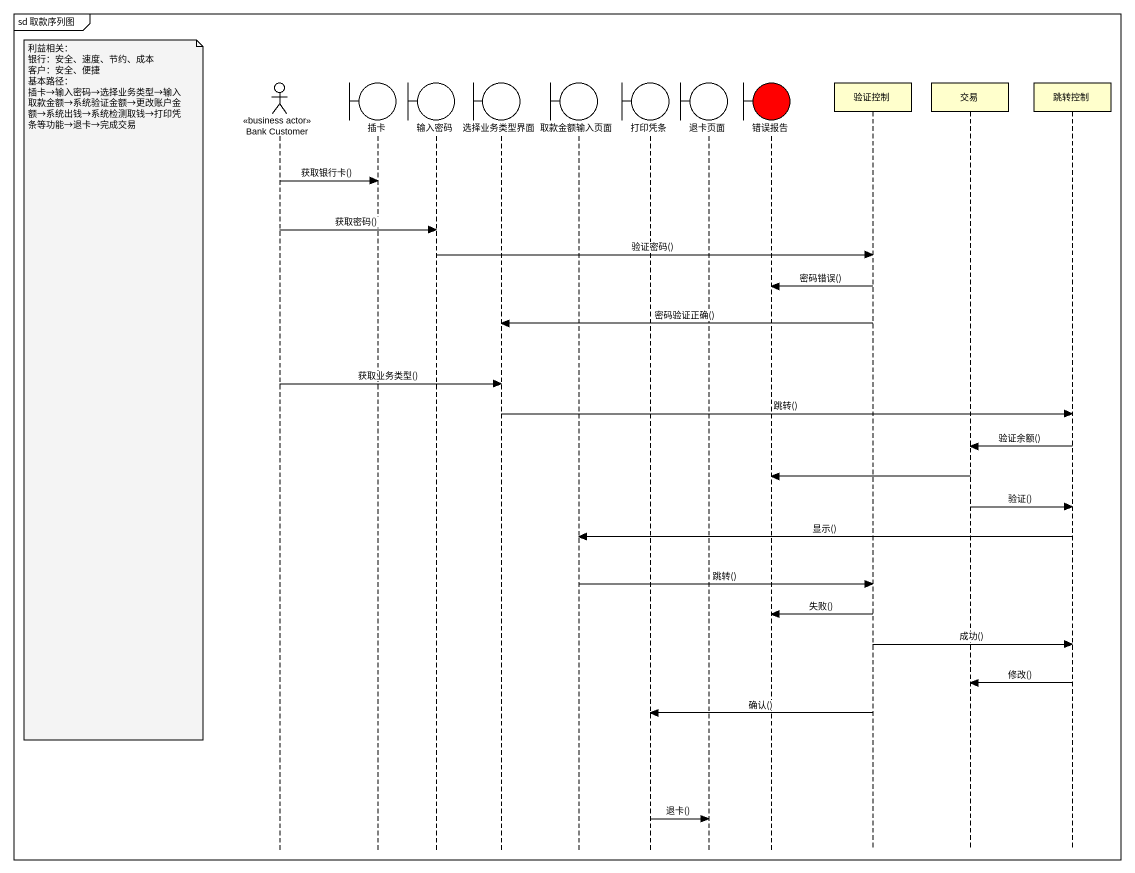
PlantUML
@startuml
mainframe sd 取款序列图
hide footbox
actor "Bank Customer" as Bank_Customer <<business actor>>
boundary 插卡
boundary 输入密码
boundary 选择业务类型界面
boundary 取款金额输入页面
boundary 打印凭条
boundary 退卡页面
boundary 错误报告 #FF0000
participant 验证控制
participant 交易
participant 跳转控制

Bank_Customer -> 插卡 : 获取银行卡()
Bank_Customer -> 输入密码 : 获取密码()
输入密码 -> 验证控制 : 验证密码()
验证控制 -> 错误报告 : 密码错误()
验证控制 -> 选择业务类型界面 : 密码验证正确()
Bank_Customer -> 选择业务类型界面 : 获取业务类型()
note left of Bank_Customer
  利益相关：
  银行：安全、速度、节约、成本
  客户：安全、便捷
  基本路径：
  插卡→输入密码→选择业务类型→输入取款金额→系统验证金额→更改账户金额→系统出钱→系统检测取钱→打印凭条等功能→退卡→完成交易
end note
选择业务类型界面 -> 跳转控制 : 跳转()
跳转控制 -> 交易 : 验证余额()
交易 -> 错误报告
交易 -> 跳转控制 : 验证()
跳转控制 -> 取款金额输入页面 : 显示()
取款金额输入页面 -> 验证控制 : 跳转()
验证控制 -> 错误报告 : 失败()
验证控制 -> 跳转控制 : 成功()
跳转控制 -> 交易 : 修改()
验证控制 -> 打印凭条 : 确认()
打印凭条 -> 退卡页面 : 退卡()
@enduml
